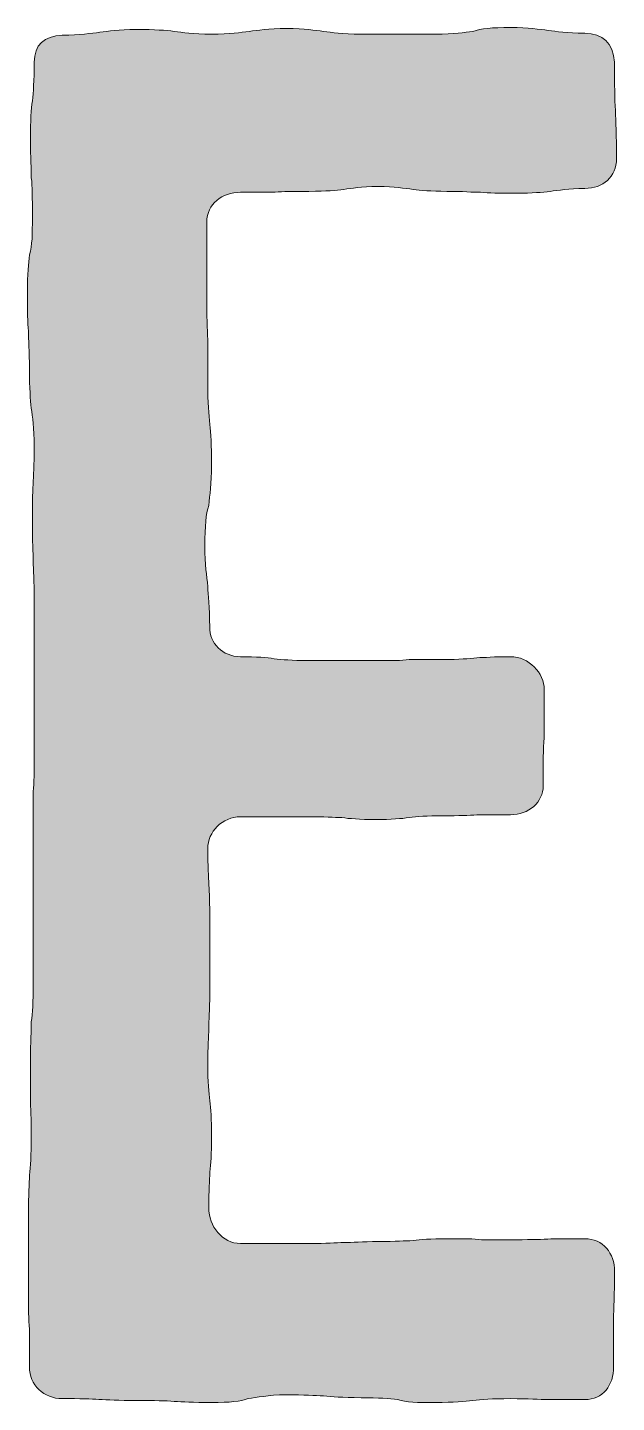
# Model space of a CAD drawing. Header units: inches. Extents: x 148 to 931, y -927 to -153.
# Drawn here: x 435.6 to 509, y -734.2 to -562.9 of the extents above; entities that cross this region are included whole.
import ezdxf

# ---------------------------------------------------------------- set-up
doc = ezdxf.new("R2010")
doc.units = ezdxf.units.IN
doc.header["$MEASUREMENT"] = 0
doc.layers.add('Layer 1', color=7, linetype='Continuous')

# ---------------------------------------------------------------- blocks, each defined once
blk = doc.blocks.new('block 3')
at = {"layer": 'Layer 1', "true_color": 0xffffff}
h = blk.add_hatch(color=7, dxfattribs=at)
h.dxf.hatch_style = 2
edge = h.paths.add_edge_path()
edge.add_spline(control_points=[(444.53, -733.85), (443.57, -733.73), (442.25, -733.73), (439.97, -733.73), (437.69, -733.73), (435.88, -732.05), (435.88, -729.77), (435.88, -729.77), (435.88, -725.09), (435.88, -725.09), (435.77, -723.77), (435.77, -722.69), (435.77, -720.29), (435.77, -720.29), (435.77, -715.49), (435.77, -715.49), (435.77, -715.49), (435.77, -710.69), (435.77, -710.69), (435.77, -708.29), (435.88, -706.97), (435.88, -705.89), (436, -704.81), (436.12, -703.49), (436.12, -701.09), (436.12, -698.68), (436, -697.61), (436, -696.28), (436, -696.28), (436, -691.6), (436, -691.6), (436, -689.2), (436.12, -687.88), (436.12, -686.8), (436.25, -685.72), (436.36, -684.4), (436.36, -682), (436.36, -682), (436.36, -677.2), (436.36, -677.2), (436.36, -677.2), (436.36, -672.4), (436.36, -672.4), (436.36, -672.4), (436.36, -667.6), (436.36, -667.6), (436.36, -667.6), (436.36, -662.92), (436.36, -662.92), (436.36, -662.92), (436.36, -658.12), (436.36, -658.12), (436.48, -657.04), (436.48, -655.72), (436.48, -653.32), (436.48, -653.32), (436.48, -648.52), (436.48, -648.52), (436.48, -648.52), (436.48, -643.72), (436.48, -643.72), (436.48, -643.72), (436.48, -639.04), (436.48, -639.04), (436.48, -639.04), (436.48, -634.23), (436.48, -634.23), (436.48, -631.83), (436.36, -630.51), (436.36, -629.43), (436.36, -628.35), (436.25, -627.03), (436.25, -624.63), (436.25, -622.23), (436.25, -621.15), (436.36, -619.83), (436.36, -618.75), (436.48, -617.55), (436.48, -615.15), (436.48, -612.75), (436.25, -611.43), (436.12, -610.35), (436, -609.27), (435.88, -607.95), (435.88, -605.55), (435.88, -603.15), (435.77, -601.83), (435.77, -600.75), (435.64, -599.67), (435.64, -598.35), (435.64, -595.95), (435.64, -593.55), (435.77, -592.35), (435.88, -591.27), (436.25, -589.95), (436.25, -588.87), (436.25, -586.46), (436.25, -584.06), (436.25, -582.74), (436.12, -581.66), (436.12, -580.58), (436, -579.26), (436, -576.86), (436, -574.46), (436.12, -573.14), (436.25, -572.06), (436.36, -570.98), (436.48, -569.66), (436.48, -567.26), (436.48, -565.1), (437.69, -564.02), (439.97, -563.9), (442.25, -563.9), (443.57, -563.66), (444.65, -563.54), (445.73, -563.42), (446.93, -563.18), (449.21, -563.18), (451.61, -563.18), (452.81, -563.3), (453.89, -563.42), (454.97, -563.54), (456.17, -563.78), (458.57, -563.78), (460.85, -563.78), (462.17, -563.54), (463.25, -563.42), (464.33, -563.3), (465.53, -563.06), (467.93, -563.06), (470.21, -563.06), (471.41, -563.3), (472.49, -563.42), (473.57, -563.54), (474.77, -563.78), (477.17, -563.78), (477.17, -563.78), (481.85, -563.78), (481.85, -563.78), (481.85, -563.78), (486.41, -563.78), (486.41, -563.78), (488.81, -563.78), (490.01, -563.54), (491.09, -563.42), (492.17, -563.06), (493.38, -562.94), (495.78, -562.94), (498.06, -562.94), (499.37, -563.18), (500.46, -563.3), (501.54, -563.42), (502.74, -563.66), (505.02, -563.66), (507.3, -563.66), (508.5, -564.86), (508.74, -567.26), (508.74, -570.26), (508.74, -571.82), (508.86, -573.26), (508.86, -574.7), (508.98, -576.26), (508.98, -579.26), (508.98, -581.54), (507.3, -582.99), (505.02, -582.99), (502.98, -582.99), (501.78, -583.23), (500.7, -583.35), (499.74, -583.47), (498.54, -583.58), (496.49, -583.58), (494.21, -583.58), (493.13, -583.58), (492.05, -583.47), (491.09, -583.47), (489.89, -583.35), (487.85, -583.35), (485.81, -583.35), (484.61, -583.23), (483.65, -583.1), (482.57, -582.99), (481.37, -582.74), (479.33, -582.74), (477.05, -582.74), (476.09, -582.99), (475.01, -583.1), (474.05, -583.23), (472.97, -583.35), (470.69, -583.35), (468.65, -583.35), (467.45, -583.35), (466.49, -583.47), (466.49, -583.47), (462.17, -583.47), (462.17, -583.47), (459.89, -583.47), (457.97, -584.91), (457.97, -587.19), (457.97, -587.19), (457.97, -592.23), (457.97, -592.23), (457.97, -592.23), (457.97, -597.27), (457.97, -597.27), (457.97, -599.67), (458.09, -600.99), (458.09, -602.31), (458.09, -602.31), (458.09, -607.35), (458.09, -607.35), (458.09, -609.75), (458.21, -611.07), (458.33, -612.39), (458.45, -613.47), (458.57, -614.91), (458.57, -617.43), (458.57, -619.83), (458.33, -621.15), (458.21, -622.47), (457.85, -623.55), (457.73, -624.99), (457.73, -627.51), (457.73, -629.91), (457.97, -631.23), (458.09, -632.55), (458.09, -633.63), (458.33, -635.08), (458.33, -637.6), (458.33, -639.63), (459.89, -641.31), (462.17, -641.31), (464.21, -641.31), (465.41, -641.44), (466.37, -641.56), (467.33, -641.67), (468.53, -641.8), (470.57, -641.8), (470.57, -641.8), (474.77, -641.8), (474.77, -641.8), (474.77, -641.8), (478.97, -641.8), (478.97, -641.8), (481.01, -641.8), (482.21, -641.8), (483.17, -641.67), (483.17, -641.67), (487.37, -641.67), (487.37, -641.67), (489.41, -641.67), (490.61, -641.56), (491.57, -641.44), (492.53, -641.44), (493.73, -641.31), (495.78, -641.31), (498.06, -641.31), (499.98, -643.36), (499.98, -645.4), (499.98, -645.4), (499.98, -651.4), (499.98, -651.4), (499.85, -652.84), (499.85, -654.4), (499.85, -657.4), (499.85, -659.44), (498.06, -661), (495.78, -661), (495.78, -661), (491.57, -661), (491.57, -661), (490.61, -661.12), (489.41, -661.12), (487.37, -661.12), (485.33, -661.12), (484.13, -661.24), (483.17, -661.36), (482.21, -661.48), (481.01, -661.6), (478.97, -661.6), (476.93, -661.6), (475.73, -661.48), (474.77, -661.36), (473.81, -661.36), (472.61, -661.24), (470.57, -661.24), (470.57, -661.24), (466.37, -661.24), (466.37, -661.24), (466.37, -661.24), (462.17, -661.24), (462.17, -661.24), (459.89, -661.24), (458.09, -663.16), (458.09, -665.2), (458.09, -667.48), (458.21, -668.68), (458.21, -669.76), (458.33, -670.72), (458.33, -671.92), (458.33, -674.2), (458.33, -674.2), (458.33, -678.64), (458.33, -678.64), (458.33, -678.64), (458.33, -683.2), (458.33, -683.2), (458.33, -685.48), (458.21, -686.56), (458.21, -687.64), (458.21, -688.72), (458.09, -689.81), (458.09, -692.08), (458.09, -694.36), (458.21, -695.57), (458.33, -696.65), (458.45, -697.61), (458.57, -698.8), (458.57, -701.09), (458.57, -703.37), (458.45, -704.45), (458.33, -705.53), (458.33, -706.6), (458.21, -707.69), (458.21, -709.97), (458.21, -712.25), (459.89, -714.41), (462.17, -714.41), (462.17, -714.41), (466.49, -714.41), (466.49, -714.41), (466.49, -714.41), (470.81, -714.41), (470.81, -714.41), (472.85, -714.41), (474.05, -714.29), (475.01, -714.29), (476.09, -714.29), (477.29, -714.17), (479.33, -714.17), (481.61, -714.17), (482.57, -714.05), (483.65, -714.05), (484.61, -713.93), (485.69, -713.81), (487.97, -713.81), (490.01, -713.81), (491.21, -713.81), (492.17, -713.93), (492.17, -713.93), (496.49, -713.93), (496.49, -713.93), (498.54, -713.93), (499.74, -713.93), (500.82, -713.81), (500.82, -713.81), (505.02, -713.81), (505.02, -713.81), (507.3, -713.81), (508.74, -715.61), (508.74, -717.89), (508.74, -720.89), (508.62, -722.45), (508.62, -723.89), (508.62, -723.89), (508.62, -729.77), (508.62, -729.77), (508.62, -732.05), (507.3, -733.85), (505.02, -733.85), (505.02, -733.85), (500.46, -733.85), (500.46, -733.85), (499.37, -733.85), (498.06, -733.73), (495.78, -733.73), (493.38, -733.73), (492.17, -733.85), (491.09, -733.97), (490.01, -734.09), (488.81, -734.21), (486.41, -734.21), (484.13, -734.21), (482.81, -734.21), (481.73, -733.85), (480.65, -733.73), (479.45, -733.61), (477.17, -733.61), (474.77, -733.61), (473.57, -733.49), (472.49, -733.37), (471.41, -733.37), (470.21, -733.25), (467.81, -733.25), (465.53, -733.25), (464.21, -733.61), (463.13, -733.73), (462.17, -734.09), (460.85, -734.21), (458.57, -734.21), (456.17, -734.21), (454.97, -734.09), (453.89, -734.09), (452.81, -733.97), (451.61, -733.97), (449.21, -733.97), (446.93, -733.97), (445.61, -733.85), (444.53, -733.85)], knot_values=[0, 0, 0, 0, 1, 1, 1, 2, 2, 2, 3, 3, 3, 4, 4, 4, 5, 5, 5, 6, 6, 6, 7, 7, 7, 8, 8, 8, 9, 9, 9, 10, 10, 10, 11, 11, 11, 12, 12, 12, 13, 13, 13, 14, 14, 14, 15, 15, 15, 16, 16, 16, 17, 17, 17, 18, 18, 18, 19, 19, 19, 20, 20, 20, 21, 21, 21, 22, 22, 22, 23, 23, 23, 24, 24, 24, 25, 25, 25, 26, 26, 26, 27, 27, 27, 28, 28, 28, 29, 29, 29, 30, 30, 30, 31, 31, 31, 32, 32, 32, 33, 33, 33, 34, 34, 34, 35, 35, 35, 36, 36, 36, 37, 37, 37, 38, 38, 38, 39, 39, 39, 40, 40, 40, 41, 41, 41, 42, 42, 42, 43, 43, 43, 44, 44, 44, 45, 45, 45, 46, 46, 46, 47, 47, 47, 48, 48, 48, 49, 49, 49, 50, 50, 50, 51, 51, 51, 52, 52, 52, 53, 53, 53, 54, 54, 54, 55, 55, 55, 56, 56, 56, 57, 57, 57, 58, 58, 58, 59, 59, 59, 60, 60, 60, 61, 61, 61, 62, 62, 62, 63, 63, 63, 64, 64, 64, 65, 65, 65, 66, 66, 66, 67, 67, 67, 68, 68, 68, 69, 69, 69, 70, 70, 70, 71, 71, 71, 72, 72, 72, 73, 73, 73, 74, 74, 74, 75, 75, 75, 76, 76, 76, 77, 77, 77, 78, 78, 78, 79, 79, 79, 80, 80, 80, 81, 81, 81, 82, 82, 82, 83, 83, 83, 84, 84, 84, 85, 85, 85, 86, 86, 86, 87, 87, 87, 88, 88, 88, 89, 89, 89, 90, 90, 90, 91, 91, 91, 92, 92, 92, 93, 93, 93, 94, 94, 94, 95, 95, 95, 96, 96, 96, 97, 97, 97, 98, 98, 98, 99, 99, 99, 100, 100, 100, 101, 101, 101, 102, 102, 102, 103, 103, 103, 104, 104, 104, 105, 105, 105, 106, 106, 106, 107, 107, 107, 108, 108, 108, 109, 109, 109, 110, 110, 110, 111, 111, 111, 112, 112, 112, 113, 113, 113, 114, 114, 114, 115, 115, 115, 116, 116, 116, 117, 117, 117, 118, 118, 118, 119, 119, 119, 120, 120, 120, 121, 121, 121, 122, 122, 122, 123, 123, 123, 124, 124, 124, 125, 125, 125, 126, 126, 126, 127, 127, 127, 128, 128, 128, 129, 129, 129, 130, 130, 130, 131, 131, 131, 132, 132, 132, 133, 133, 133, 134, 134, 134, 135, 135, 135, 136, 136, 136, 136], degree=3, periodic=1)
at = {"layer": 'Layer 1', "lineweight": 0}
blk.add_open_spline([(444.53, -733.85), (443.57, -733.73), (442.25, -733.73), (439.97, -733.73), (437.69, -733.73), (435.88, -732.05), (435.88, -729.77), (435.88, -729.77), (435.88, -725.09), (435.88, -725.09), (435.77, -723.77), (435.77, -722.69), (435.77, -720.29), (435.77, -720.29), (435.77, -715.49), (435.77, -715.49), (435.77, -715.49), (435.77, -710.69), (435.77, -710.69), (435.77, -708.29), (435.88, -706.97), (435.88, -705.89), (436, -704.81), (436.12, -703.49), (436.12, -701.09), (436.12, -698.68), (436, -697.61), (436, -696.28), (436, -696.28), (436, -691.6), (436, -691.6), (436, -689.2), (436.12, -687.88), (436.12, -686.8), (436.25, -685.72), (436.36, -684.4), (436.36, -682), (436.36, -682), (436.36, -677.2), (436.36, -677.2), (436.36, -677.2), (436.36, -672.4), (436.36, -672.4), (436.36, -672.4), (436.36, -667.6), (436.36, -667.6), (436.36, -667.6), (436.36, -662.92), (436.36, -662.92), (436.36, -662.92), (436.36, -658.12), (436.36, -658.12), (436.48, -657.04), (436.48, -655.72), (436.48, -653.32), (436.48, -653.32), (436.48, -648.52), (436.48, -648.52), (436.48, -648.52), (436.48, -643.72), (436.48, -643.72), (436.48, -643.72), (436.48, -639.04), (436.48, -639.04), (436.48, -639.04), (436.48, -634.23), (436.48, -634.23), (436.48, -631.83), (436.36, -630.51), (436.36, -629.43), (436.36, -628.35), (436.25, -627.03), (436.25, -624.63), (436.25, -622.23), (436.25, -621.15), (436.36, -619.83), (436.36, -618.75), (436.48, -617.55), (436.48, -615.15), (436.48, -612.75), (436.25, -611.43), (436.12, -610.35), (436, -609.27), (435.88, -607.95), (435.88, -605.55), (435.88, -603.15), (435.77, -601.83), (435.77, -600.75), (435.64, -599.67), (435.64, -598.35), (435.64, -595.95), (435.64, -593.55), (435.77, -592.35), (435.88, -591.27), (436.25, -589.95), (436.25, -588.87), (436.25, -586.46), (436.25, -584.06), (436.25, -582.74), (436.12, -581.66), (436.12, -580.58), (436, -579.26), (436, -576.86), (436, -574.46), (436.12, -573.14), (436.25, -572.06), (436.36, -570.98), (436.48, -569.66), (436.48, -567.26), (436.48, -565.1), (437.69, -564.02), (439.97, -563.9), (442.25, -563.9), (443.57, -563.66), (444.65, -563.54), (445.73, -563.42), (446.93, -563.18), (449.21, -563.18), (451.61, -563.18), (452.81, -563.3), (453.89, -563.42), (454.97, -563.54), (456.17, -563.78), (458.57, -563.78), (460.85, -563.78), (462.17, -563.54), (463.25, -563.42), (464.33, -563.3), (465.53, -563.06), (467.93, -563.06), (470.21, -563.06), (471.41, -563.3), (472.49, -563.42), (473.57, -563.54), (474.77, -563.78), (477.17, -563.78), (477.17, -563.78), (481.85, -563.78), (481.85, -563.78), (481.85, -563.78), (486.41, -563.78), (486.41, -563.78), (488.81, -563.78), (490.01, -563.54), (491.09, -563.42), (492.17, -563.06), (493.38, -562.94), (495.78, -562.94), (498.06, -562.94), (499.37, -563.18), (500.46, -563.3), (501.54, -563.42), (502.74, -563.66), (505.02, -563.66), (507.3, -563.66), (508.5, -564.86), (508.74, -567.26), (508.74, -570.26), (508.74, -571.82), (508.86, -573.26), (508.86, -574.7), (508.98, -576.26), (508.98, -579.26), (508.98, -581.54), (507.3, -582.99), (505.02, -582.99), (502.98, -582.99), (501.78, -583.23), (500.7, -583.35), (499.74, -583.47), (498.54, -583.58), (496.49, -583.58), (494.21, -583.58), (493.13, -583.58), (492.05, -583.47), (491.09, -583.47), (489.89, -583.35), (487.85, -583.35), (485.81, -583.35), (484.61, -583.23), (483.65, -583.1), (482.57, -582.99), (481.37, -582.74), (479.33, -582.74), (477.05, -582.74), (476.09, -582.99), (475.01, -583.1), (474.05, -583.23), (472.97, -583.35), (470.69, -583.35), (468.65, -583.35), (467.45, -583.35), (466.49, -583.47), (466.49, -583.47), (462.17, -583.47), (462.17, -583.47), (459.89, -583.47), (457.97, -584.91), (457.97, -587.19), (457.97, -587.19), (457.97, -592.23), (457.97, -592.23), (457.97, -592.23), (457.97, -597.27), (457.97, -597.27), (457.97, -599.67), (458.09, -600.99), (458.09, -602.31), (458.09, -602.31), (458.09, -607.35), (458.09, -607.35), (458.09, -609.75), (458.21, -611.07), (458.33, -612.39), (458.45, -613.47), (458.57, -614.91), (458.57, -617.43), (458.57, -619.83), (458.33, -621.15), (458.21, -622.47), (457.85, -623.55), (457.73, -624.99), (457.73, -627.51), (457.73, -629.91), (457.97, -631.23), (458.09, -632.55), (458.09, -633.63), (458.33, -635.08), (458.33, -637.6), (458.33, -639.63), (459.89, -641.31), (462.17, -641.31), (464.21, -641.31), (465.41, -641.44), (466.37, -641.56), (467.33, -641.67), (468.53, -641.8), (470.57, -641.8), (470.57, -641.8), (474.77, -641.8), (474.77, -641.8), (474.77, -641.8), (478.97, -641.8), (478.97, -641.8), (481.01, -641.8), (482.21, -641.8), (483.17, -641.67), (483.17, -641.67), (487.37, -641.67), (487.37, -641.67), (489.41, -641.67), (490.61, -641.56), (491.57, -641.44), (492.53, -641.44), (493.73, -641.31), (495.78, -641.31), (498.06, -641.31), (499.98, -643.36), (499.98, -645.4), (499.98, -645.4), (499.98, -651.4), (499.98, -651.4), (499.85, -652.84), (499.85, -654.4), (499.85, -657.4), (499.85, -659.44), (498.06, -661), (495.78, -661), (495.78, -661), (491.57, -661), (491.57, -661), (490.61, -661.12), (489.41, -661.12), (487.37, -661.12), (485.33, -661.12), (484.13, -661.24), (483.17, -661.36), (482.21, -661.48), (481.01, -661.6), (478.97, -661.6), (476.93, -661.6), (475.73, -661.48), (474.77, -661.36), (473.81, -661.36), (472.61, -661.24), (470.57, -661.24), (470.57, -661.24), (466.37, -661.24), (466.37, -661.24), (466.37, -661.24), (462.17, -661.24), (462.17, -661.24), (459.89, -661.24), (458.09, -663.16), (458.09, -665.2), (458.09, -667.48), (458.21, -668.68), (458.21, -669.76), (458.33, -670.72), (458.33, -671.92), (458.33, -674.2), (458.33, -674.2), (458.33, -678.64), (458.33, -678.64), (458.33, -678.64), (458.33, -683.2), (458.33, -683.2), (458.33, -685.48), (458.21, -686.56), (458.21, -687.64), (458.21, -688.72), (458.09, -689.81), (458.09, -692.08), (458.09, -694.36), (458.21, -695.57), (458.33, -696.65), (458.45, -697.61), (458.57, -698.8), (458.57, -701.09), (458.57, -703.37), (458.45, -704.45), (458.33, -705.53), (458.33, -706.6), (458.21, -707.69), (458.21, -709.97), (458.21, -712.25), (459.89, -714.41), (462.17, -714.41), (462.17, -714.41), (466.49, -714.41), (466.49, -714.41), (466.49, -714.41), (470.81, -714.41), (470.81, -714.41), (472.85, -714.41), (474.05, -714.29), (475.01, -714.29), (476.09, -714.29), (477.29, -714.17), (479.33, -714.17), (481.61, -714.17), (482.57, -714.05), (483.65, -714.05), (484.61, -713.93), (485.69, -713.81), (487.97, -713.81), (490.01, -713.81), (491.21, -713.81), (492.17, -713.93), (492.17, -713.93), (496.49, -713.93), (496.49, -713.93), (498.54, -713.93), (499.74, -713.93), (500.82, -713.81), (500.82, -713.81), (505.02, -713.81), (505.02, -713.81), (507.3, -713.81), (508.74, -715.61), (508.74, -717.89), (508.74, -720.89), (508.62, -722.45), (508.62, -723.89), (508.62, -723.89), (508.62, -729.77), (508.62, -729.77), (508.62, -732.05), (507.3, -733.85), (505.02, -733.85), (505.02, -733.85), (500.46, -733.85), (500.46, -733.85), (499.37, -733.85), (498.06, -733.73), (495.78, -733.73), (493.38, -733.73), (492.17, -733.85), (491.09, -733.97), (490.01, -734.09), (488.81, -734.21), (486.41, -734.21), (484.13, -734.21), (482.81, -734.21), (481.73, -733.85), (480.65, -733.73), (479.45, -733.61), (477.17, -733.61), (474.77, -733.61), (473.57, -733.49), (472.49, -733.37), (471.41, -733.37), (470.21, -733.25), (467.81, -733.25), (465.53, -733.25), (464.21, -733.61), (463.13, -733.73), (462.17, -734.09), (460.85, -734.21), (458.57, -734.21), (456.17, -734.21), (454.97, -734.09), (453.89, -734.09), (452.81, -733.97), (451.61, -733.97), (449.21, -733.97), (446.93, -733.97), (445.61, -733.85), (444.53, -733.85)], degree=3, knots=[0, 0, 0, 0, 1, 1, 1, 2, 2, 2, 3, 3, 3, 4, 4, 4, 5, 5, 5, 6, 6, 6, 7, 7, 7, 8, 8, 8, 9, 9, 9, 10, 10, 10, 11, 11, 11, 12, 12, 12, 13, 13, 13, 14, 14, 14, 15, 15, 15, 16, 16, 16, 17, 17, 17, 18, 18, 18, 19, 19, 19, 20, 20, 20, 21, 21, 21, 22, 22, 22, 23, 23, 23, 24, 24, 24, 25, 25, 25, 26, 26, 26, 27, 27, 27, 28, 28, 28, 29, 29, 29, 30, 30, 30, 31, 31, 31, 32, 32, 32, 33, 33, 33, 34, 34, 34, 35, 35, 35, 36, 36, 36, 37, 37, 37, 38, 38, 38, 39, 39, 39, 40, 40, 40, 41, 41, 41, 42, 42, 42, 43, 43, 43, 44, 44, 44, 45, 45, 45, 46, 46, 46, 47, 47, 47, 48, 48, 48, 49, 49, 49, 50, 50, 50, 51, 51, 51, 52, 52, 52, 53, 53, 53, 54, 54, 54, 55, 55, 55, 56, 56, 56, 57, 57, 57, 58, 58, 58, 59, 59, 59, 60, 60, 60, 61, 61, 61, 62, 62, 62, 63, 63, 63, 64, 64, 64, 65, 65, 65, 66, 66, 66, 67, 67, 67, 68, 68, 68, 69, 69, 69, 70, 70, 70, 71, 71, 71, 72, 72, 72, 73, 73, 73, 74, 74, 74, 75, 75, 75, 76, 76, 76, 77, 77, 77, 78, 78, 78, 79, 79, 79, 80, 80, 80, 81, 81, 81, 82, 82, 82, 83, 83, 83, 84, 84, 84, 85, 85, 85, 86, 86, 86, 87, 87, 87, 88, 88, 88, 89, 89, 89, 90, 90, 90, 91, 91, 91, 92, 92, 92, 93, 93, 93, 94, 94, 94, 95, 95, 95, 96, 96, 96, 97, 97, 97, 98, 98, 98, 99, 99, 99, 100, 100, 100, 101, 101, 101, 102, 102, 102, 103, 103, 103, 104, 104, 104, 105, 105, 105, 106, 106, 106, 107, 107, 107, 108, 108, 108, 109, 109, 109, 110, 110, 110, 111, 111, 111, 112, 112, 112, 113, 113, 113, 114, 114, 114, 115, 115, 115, 116, 116, 116, 117, 117, 117, 118, 118, 118, 119, 119, 119, 120, 120, 120, 121, 121, 121, 122, 122, 122, 123, 123, 123, 124, 124, 124, 125, 125, 125, 126, 126, 126, 127, 127, 127, 128, 128, 128, 129, 129, 129, 130, 130, 130, 131, 131, 131, 132, 132, 132, 133, 133, 133, 134, 134, 134, 135, 135, 135, 136, 136, 136, 136], dxfattribs=at)
blk = doc.blocks.new('block 2')
at = {"layer": 'Layer 1'}
blk.add_blockref('block 3', (0, 0), dxfattribs=at)

msp = doc.modelspace()

# ---------------------------------------------------------------- block references
at = {"layer": 'Layer 1'}
msp.add_blockref('block 2', (0, 0), dxfattribs=at)

doc.saveas('drawing.dxf')
